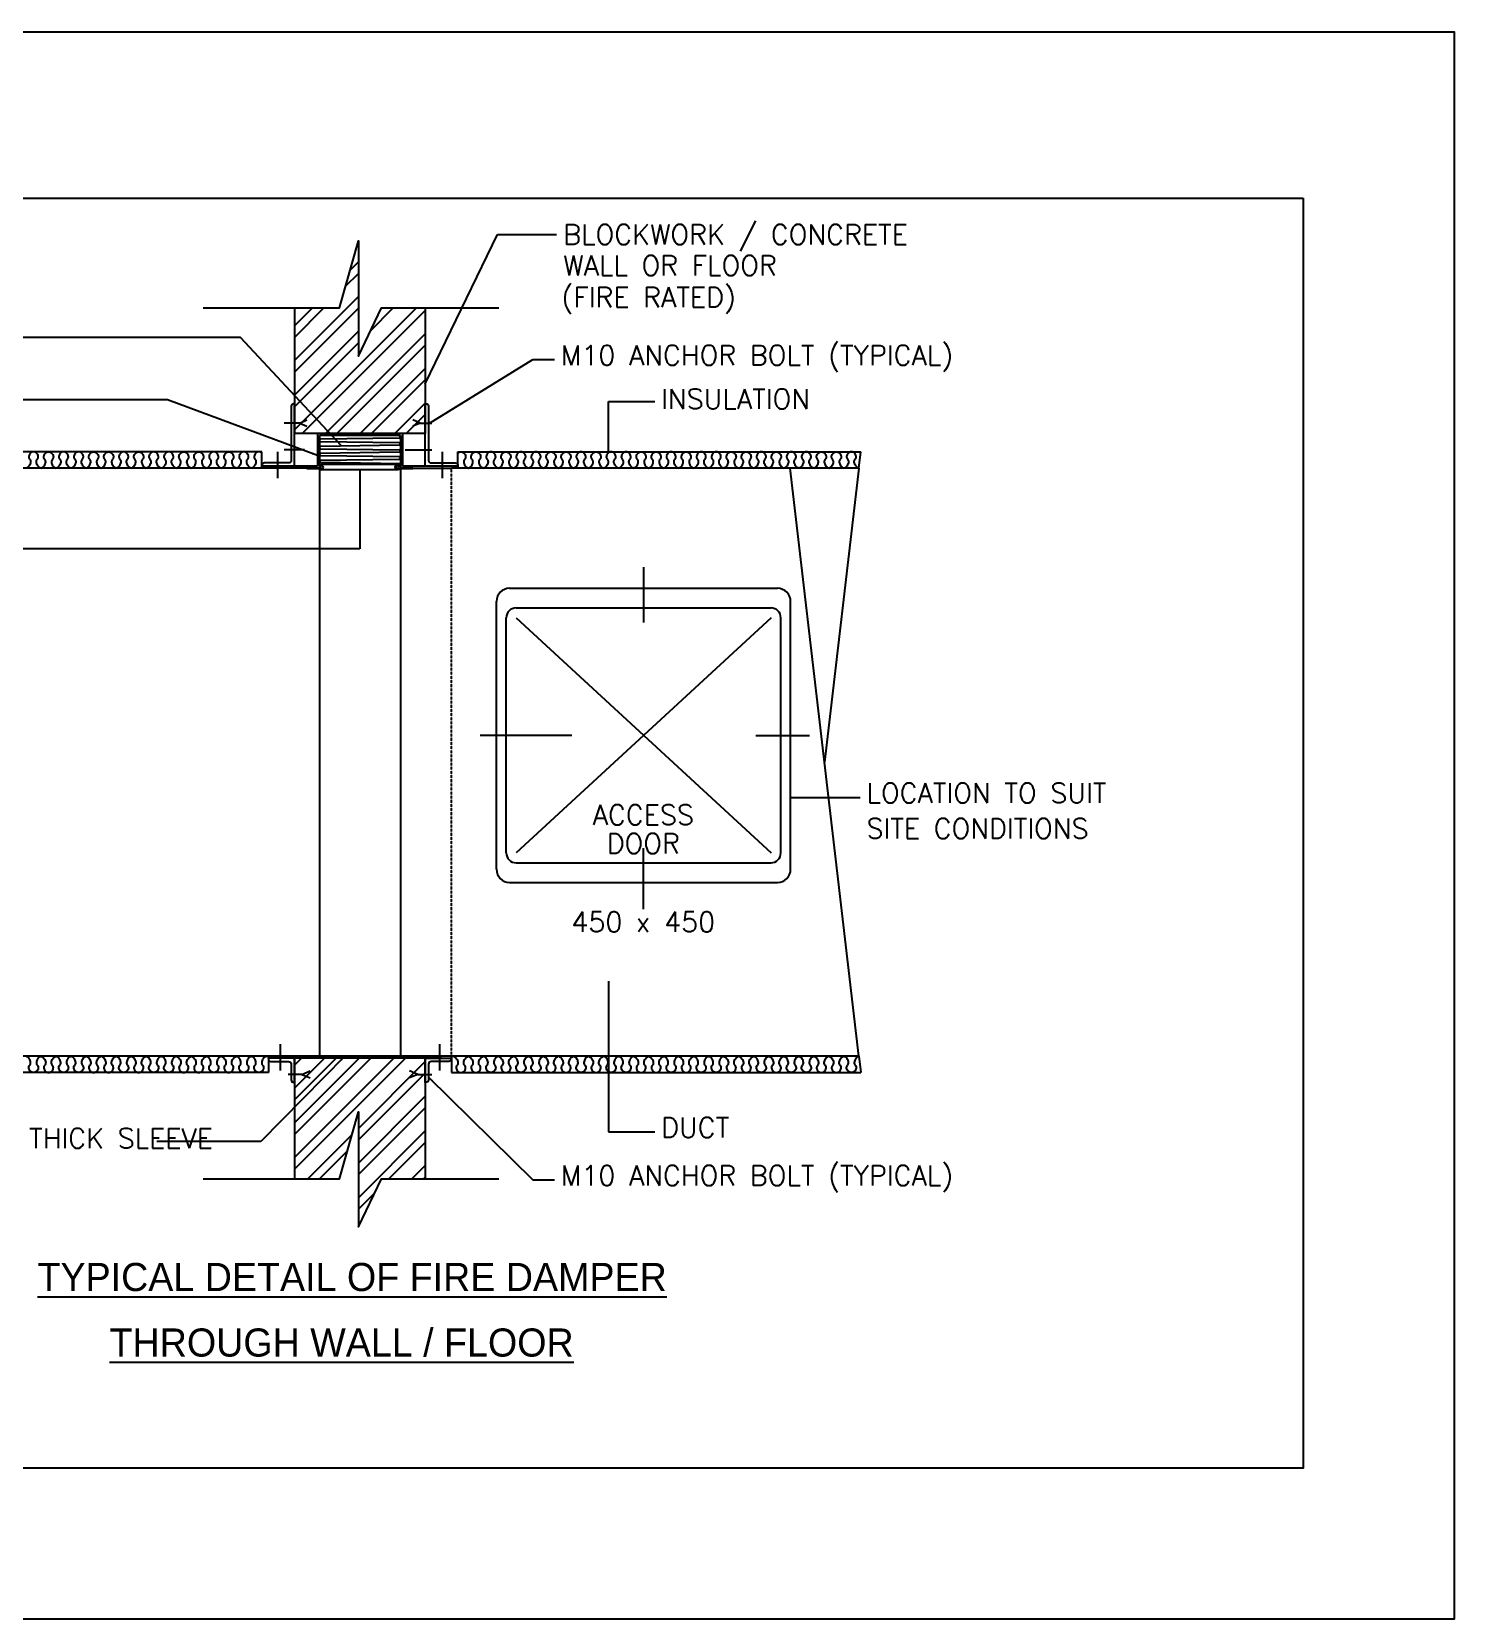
# Model space of a CAD drawing. Header units: millimetres. Extents: x -95178 to 274693, y -2232 to 263302.
# Drawn here: x 167732 to 174260, y 181203 to 188491 of the extents above; entities that cross this region are included whole.
import ezdxf
from ezdxf.enums import TextEntityAlignment as Align

# ---------------------------------------------------------------- set-up
doc = ezdxf.new("R2010")
doc.units = ezdxf.units.MM
doc.linetypes.add('HIDDEN', pattern=[0.375, 0.25, -0.125])
doc.layers.add('A4_BOUNDARY', color=6, linetype='Continuous', plot=False)
for name, color, linetype in [('AWALL', 9, 'Continuous'), ('BLOCK_BOUNDARY', 5, 'Continuous'), ('BW-SHEARWALL-TXT', 7, 'Continuous'), ('DUCT_S', 4, 'Continuous'), ('SUPPORTS', 252, 'Continuous'), ('TEXT', 255, 'Continuous')]:
    doc.layers.add(name, color=color, linetype=linetype)
doc.styles.add('ROMANS', font='romans.shx', dxfattribs={"width": 0.8})
doc.styles.get("Standard").update_dxf_attribs({"font": 'arial.ttf'})
doc.styles.add('UNIV', font='univ.shx')
doc.dimstyles.get("Standard").update_dxf_attribs({"dimtxt": 0.18, "dimasz": 0.18, "dimexe": 0.18, "dimexo": 0.0625, "dimgap": 0.09, "dimtad": 0, "dimtih": 1, "dimtoh": 1, "dimdec": 4, "dimzin": 0, "dimdsep": 46, "dimtxsty": 'Standard', "dimcen": 0.09, "dimadec": 0, "dimazin": 0, "dimtfac": 1, "dimtdec": 4, "dimtofl": 0, "dimtmove": 0, "dimatfit": 3, "dimfxl": 1, "dimtolj": 1, "dimtzin": 0, "dimarcsym": 0})
pattern_1 = [(45, (118958.49, 64294.5), (-79.54951, 79.54951), []), (45, (119011.53, 64294.5), (-79.54951, 79.54951), [])]

msp = doc.modelspace()

# ---------------------------------------------------------------- hatches: boundary and pattern name
at = {"layer": 'AWALL'}
h = msp.add_hatch(dxfattribs=at)
h.set_pattern_fill('ANSI32', color=8, scale=300, style=0)
h.set_pattern_definition(pattern_1)
h.paths.add_polyline_path([(169231.056, 187002.38), (169231.056, 187530.988), (169144.497, 187223.434), (168937.865, 187223.434), (168937.865, 186646.837), (169537.865, 186646.837), (169537.865, 186783.734), (169537.865, 187223.434), (169336.849, 187223.434)])
h = msp.add_hatch(dxfattribs=at)
h.set_pattern_fill('ANSI32', color=8, scale=300, style=0)
h.set_pattern_definition(pattern_1)
h.paths.add_polyline_path([(168937.865, 183225.239), (169144.497, 183225.239), (169231.056, 183532.792), (169231.056, 183004.184), (169336.849, 183225.239), (169537.865, 183225.239), (169537.865, 183778.837), (168937.865, 183778.837), (168937.865, 183667.837)])

# ---------------------------------------------------------------- linework, layer by layer
at = {"layer": 'A4_BOUNDARY'}
msp.add_lwpolyline([(163953.135, 188491.34), (174260.307, 188491.34), (174260.307, 181203.441), (163953.135, 181203.441)], close=True, dxfattribs=at)
at = {"layer": 'AWALL'}
for p, q in [((168937.865, 187223.434), (168937.865, 186646.837)), ((169537.865, 187223.434), (169537.865, 186646.837)), ((168937.865, 183787.837), (168937.865, 183225.239)), ((169537.865, 183787.837), (169537.865, 183225.239))]:
    msp.add_line(p, q, dxfattribs=at)
for points in [[(168519.352, 187223.434), (169144.497, 187223.434), (169231.056, 187530.988), (169231.056, 187002.38), (169336.849, 187223.434), (169875.436, 187223.434)], [(168519.352, 183225.239), (169144.497, 183225.239), (169231.056, 183532.792), (169231.056, 183004.184), (169336.849, 183225.239), (169875.436, 183225.239)]]:
    msp.add_lwpolyline(points, dxfattribs=at)
at = {"layer": 'BLOCK_BOUNDARY'}
msp.add_lwpolyline([(173566.221, 187727.846), (173566.221, 181897.527), (164647.221, 181897.527), (164647.221, 187727.846)], close=True, dxfattribs=at)
at = {"layer": 'DUCT_S', "color": 8}
for p, q in [((168787.865, 186562.837), (166938.799, 186562.837)), ((169687.865, 186562.837), (171536.931, 186562.837)), ((171528.157, 186487.837), (171536.931, 186562.837)), ((170539.733, 186033.77), (170539.733, 185779.656)), ((169924.733, 185936.205), (171154.733, 185936.205)), ((169864.733, 184646.205), (169864.733, 185876.205)), ((169954.733, 185846.205), (171124.733, 185846.205)), ((171214.733, 184646.205), (171214.733, 185876.205)), ((169909.733, 184721.205), (169909.733, 185801.205)), ((171124.733, 185801.205), (169954.733, 184721.205)), ((169954.733, 185801.205), (171124.733, 184721.205)), ((171169.733, 184721.205), (171169.733, 185801.205)), ((170211.201, 185261.205), (169789.681, 185261.205)), ((171055.765, 185261.205), (171300.68, 185261.205)), ((169954.733, 184676.205), (171124.733, 184676.205)), ((170539.733, 184462.715), (170539.733, 184742.754)), ((169924.733, 184586.205), (171154.733, 184586.205)), ((171528.157, 183787.837), (171536.931, 183712.837)), ((168787.865, 183712.837), (166938.799, 183712.837)), ((169687.865, 183712.837), (171536.931, 183712.837))]:
    msp.add_line(p, q, dxfattribs=at)
at = {"layer": 'DUCT_S'}
for p, q in [((168817.865, 186487.837), (166947.573, 186487.837)), ((171528.157, 186487.837), (169657.865, 186487.837)), ((171528.157, 183787.837), (171212.293, 186487.837)), ((171528.157, 186487.837), (171370.225, 185137.837)), ((168817.865, 183787.837), (166947.573, 183787.837)), ((171528.157, 183787.837), (169657.865, 183787.837))]:
    msp.add_line(p, q, dxfattribs=at)
at = {"layer": 'DUCT_S', "color": 8}
for points in [[(167774.785, 186487.837, -0.13616263), (167759.937, 186499.201, -0.1428481), (167753.595, 186515.891, -0.20829133), (167758.296, 186529.552, 0.23010575), (167762.066, 186542.2, 0.16368876), (167754.033, 186557.365, 0.19211191), (167740.318, 186562.837, 0.19211191), (167726.602, 186557.365, 0.16368876), (167718.569, 186542.2, 0.23010575), (167722.34, 186529.552, -0.20829133), (167727.04, 186515.891, -0.1428481), (167720.698, 186499.201, -0.13616263), (167705.851, 186487.837)], [(167774.785, 186487.837, 0.13616263), (167789.633, 186499.201, 0.1428481), (167795.974, 186515.891, 0.20829133), (167791.274, 186529.552, -0.23010575), (167787.504, 186542.2, -0.16368876), (167795.536, 186557.365, -0.19211191), (167809.252, 186562.837, -0.19211191), (167822.968, 186557.365, -0.16368876), (167831, 186542.2, -0.23010575), (167827.23, 186529.552, 0.20829133), (167822.53, 186515.891, 0.1428481), (167828.872, 186499.201, 0.13616263), (167843.719, 186487.837)], [(167912.653, 186487.837, -0.13616263), (167897.806, 186499.201, -0.1428481), (167891.464, 186515.891, -0.20829133), (167896.164, 186529.552, 0.23010575), (167899.935, 186542.2, 0.16368876), (167891.902, 186557.365, 0.19211191), (167878.186, 186562.837, 0.19211191), (167864.471, 186557.365, 0.16368876), (167856.438, 186542.2, 0.23010575), (167860.208, 186529.552, -0.20829133), (167864.909, 186515.891, -0.1428481), (167858.567, 186499.201, -0.13616263), (167843.719, 186487.837)], [(167981.588, 186487.837, -0.13616263), (167966.74, 186499.201, -0.1428481), (167960.398, 186515.891, -0.20829133), (167965.098, 186529.552, 0.23010575), (167968.869, 186542.2, 0.16368876), (167960.836, 186557.365, 0.19211191), (167947.121, 186562.837, 0.19211191), (167933.405, 186557.365, 0.16368876), (167925.372, 186542.2, 0.23010575), (167929.143, 186529.552, -0.20829133), (167933.843, 186515.891, -0.1428481), (167927.501, 186499.201, -0.13616263), (167912.653, 186487.837)], [(167981.588, 186487.837, 0.13616263), (167996.435, 186499.201, 0.1428481), (168002.777, 186515.891, 0.20829133), (167998.077, 186529.552, -0.23010575), (167994.306, 186542.2, -0.16368876), (168002.339, 186557.365, -0.19211191), (168016.055, 186562.837, -0.19211191), (168029.77, 186557.365, -0.16368876), (168037.803, 186542.2, -0.23010575), (168034.033, 186529.552, 0.20829133), (168029.333, 186515.891, 0.1428481), (168035.674, 186499.201, 0.13616263), (168050.522, 186487.837)], [(168050.522, 186487.837, 0.13616263), (168065.37, 186499.201, 0.1428481), (168071.712, 186515.891, 0.20829133), (168067.011, 186529.552, -0.23010575), (168063.241, 186542.2, -0.16368876), (168071.274, 186557.365, -0.19211191), (168084.989, 186562.837, -0.19211191), (168098.705, 186557.365, -0.16368876), (168106.738, 186542.2, -0.23010575), (168102.967, 186529.552, 0.20829133), (168098.267, 186515.891, 0.1428481), (168104.609, 186499.201, 0.13616263), (168119.456, 186487.837)], [(168188.391, 186487.837, -0.13616263), (168173.543, 186499.201, -0.1428481), (168167.201, 186515.891, -0.20829133), (168171.901, 186529.552, 0.23010575), (168175.672, 186542.2, 0.16368876), (168167.639, 186557.365, 0.19211191), (168153.924, 186562.837, 0.19211191), (168140.208, 186557.365, 0.16368876), (168132.175, 186542.2, 0.23010575), (168135.946, 186529.552, -0.20829133), (168140.646, 186515.891, -0.1428481), (168134.304, 186499.201, -0.13616263), (168119.456, 186487.837)], [(168188.391, 186487.837, 0.13616263), (168203.238, 186499.201, 0.1428481), (168209.58, 186515.891, 0.20829133), (168204.88, 186529.552, -0.23010575), (168201.109, 186542.2, -0.16368876), (168209.142, 186557.365, -0.19211191), (168222.858, 186562.837, -0.19211191), (168236.573, 186557.365, -0.16368876), (168244.606, 186542.2, -0.23010575), (168240.836, 186529.552, 0.20829133), (168236.135, 186515.891, 0.1428481), (168242.477, 186499.201, 0.13616263), (168257.325, 186487.837)], [(168326.259, 186487.837, -0.13616263), (168311.412, 186499.201, -0.1428481), (168305.07, 186515.891, -0.20829133), (168309.77, 186529.552, 0.23010575), (168313.541, 186542.2, 0.16368876), (168305.508, 186557.365, 0.19211191), (168291.792, 186562.837, 0.19211191), (168278.077, 186557.365, 0.16368876), (168270.044, 186542.2, 0.23010575), (168273.814, 186529.552, -0.20829133), (168278.514, 186515.891, -0.1428481), (168272.173, 186499.201, -0.13616263), (168257.325, 186487.837)], [(168395.194, 186487.837, -0.13616263), (168380.346, 186499.201, -0.1428481), (168374.004, 186515.891, -0.20829133), (168378.704, 186529.552, 0.23010575), (168382.475, 186542.2, 0.16368876), (168374.442, 186557.365, 0.19211191), (168360.726, 186562.837, 0.19211191), (168347.011, 186557.365, 0.16368876), (168338.978, 186542.2, 0.23010575), (168342.749, 186529.552, -0.20829133), (168347.449, 186515.891, -0.1428481), (168341.107, 186499.201, -0.13616263), (168326.259, 186487.837)], [(168395.194, 186487.837, 0.13616263), (168410.041, 186499.201, 0.1428481), (168416.383, 186515.891, 0.20829133), (168411.683, 186529.552, -0.23010575), (168407.912, 186542.2, -0.16368876), (168415.945, 186557.365, -0.19211191), (168429.661, 186562.837, -0.19211191), (168443.376, 186557.365, -0.16368876), (168451.409, 186542.2, -0.23010575), (168447.639, 186529.552, 0.20829133), (168442.938, 186515.891, 0.1428481), (168449.28, 186499.201, 0.13616263), (168464.128, 186487.837)], [(168464.128, 186487.837, 0.13616263), (168478.975, 186499.201, 0.1428481), (168485.317, 186515.891, 0.20829133), (168480.617, 186529.552, -0.23010575), (168476.847, 186542.2, -0.16368876), (168484.879, 186557.365, -0.19211191), (168498.595, 186562.837, -0.19211191), (168512.311, 186557.365, -0.16368876), (168520.343, 186542.2, -0.23010575), (168516.573, 186529.552, 0.20829133), (168511.873, 186515.891, 0.1428481), (168518.214, 186499.201, 0.13616263), (168533.062, 186487.837)], [(168601.996, 186487.837, -0.13616263), (168587.149, 186499.201, -0.1428481), (168580.807, 186515.891, -0.20829133), (168585.507, 186529.552, 0.23010575), (168589.278, 186542.2, 0.16368876), (168581.245, 186557.365, 0.19211191), (168567.529, 186562.837, 0.19211191), (168553.814, 186557.365, 0.16368876), (168545.781, 186542.2, 0.23010575), (168549.551, 186529.552, -0.20829133), (168554.252, 186515.891, -0.1428481), (168547.91, 186499.201, -0.13616263), (168533.062, 186487.837)], [(168601.996, 186487.837, 0.13616263), (168616.844, 186499.201, 0.1428481), (168623.186, 186515.891, 0.20829133), (168618.486, 186529.552, -0.23010575), (168614.715, 186542.2, -0.16368876), (168622.748, 186557.365, -0.19211191), (168636.464, 186562.837, -0.19211191), (168650.179, 186557.365, -0.16368876), (168658.212, 186542.2, -0.23010575), (168654.441, 186529.552, 0.20829133), (168649.741, 186515.891, 0.1428481), (168656.083, 186499.201, 0.13616263), (168670.931, 186487.837)], [(168739.865, 186487.837, -0.13616263), (168725.017, 186499.201, -0.1428481), (168718.676, 186515.891, -0.20829133), (168723.376, 186529.552, 0.23010575), (168727.146, 186542.2, 0.16368876), (168719.113, 186557.365, 0.19211191), (168705.398, 186562.837, 0.19211191), (168691.682, 186557.365, 0.16368876), (168683.649, 186542.2, 0.23010575), (168687.42, 186529.552, -0.20829133), (168692.12, 186515.891, -0.1428481), (168685.778, 186499.201, -0.13616263), (168670.931, 186487.837)], [(168787.865, 186557.537, 0.18885842), (168774.332, 186562.837, 0.19211191), (168760.617, 186557.365, 0.16368876), (168752.584, 186542.2, 0.23010575), (168756.354, 186529.552, -0.20829133), (168761.054, 186515.891, -0.1428481), (168754.713, 186499.201, -0.13616263), (168739.865, 186487.837)], [(169687.865, 186557.537, -0.18885842), (169701.398, 186562.837, -0.19211191), (169715.114, 186557.365, -0.16368876), (169723.147, 186542.2, -0.23010575), (169719.376, 186529.552, 0.20829133), (169714.676, 186515.891, 0.1428481), (169721.018, 186499.201, 0.13616263), (169735.865, 186487.837)], [(169735.865, 186487.837, 0.13616263), (169750.713, 186499.201, 0.1428481), (169757.055, 186515.891, 0.20829133), (169752.355, 186529.552, -0.23010575), (169748.584, 186542.2, -0.16368876), (169756.617, 186557.365, -0.19211191), (169770.332, 186562.837, -0.19211191), (169784.048, 186557.365, -0.16368876), (169792.081, 186542.2, -0.23010575), (169788.31, 186529.552, 0.20829133), (169783.61, 186515.891, 0.1428481), (169789.952, 186499.201, 0.13616263), (169804.8, 186487.837)], [(169873.734, 186487.837, -0.13616263), (169858.886, 186499.201, -0.1428481), (169852.544, 186515.891, -0.20829133), (169857.245, 186529.552, 0.23010575), (169861.015, 186542.2, 0.16368876), (169852.982, 186557.365, 0.19211191), (169839.267, 186562.837, 0.19211191), (169825.551, 186557.365, 0.16368876), (169817.518, 186542.2, 0.23010575), (169821.289, 186529.552, -0.20829133), (169825.989, 186515.891, -0.1428481), (169819.647, 186499.201, -0.13616263), (169804.8, 186487.837)], [(169873.734, 186487.837, 0.13616263), (169888.581, 186499.201, 0.1428481), (169894.923, 186515.891, 0.20829133), (169890.223, 186529.552, -0.23010575), (169886.453, 186542.2, -0.16368876), (169894.485, 186557.365, -0.19211191), (169908.201, 186562.837, -0.19211191), (169921.917, 186557.365, -0.16368876), (169929.949, 186542.2, -0.23010575), (169926.179, 186529.552, 0.20829133), (169921.479, 186515.891, 0.1428481), (169927.82, 186499.201, 0.13616263), (169942.668, 186487.837)], [(170011.602, 186487.837, -0.13616263), (169996.755, 186499.201, -0.1428481), (169990.413, 186515.891, -0.20829133), (169995.113, 186529.552, 0.23010575), (169998.884, 186542.2, 0.16368876), (169990.851, 186557.365, 0.19211191), (169977.135, 186562.837, 0.19211191), (169963.42, 186557.365, 0.16368876), (169955.387, 186542.2, 0.23010575), (169959.157, 186529.552, -0.20829133), (169963.858, 186515.891, -0.1428481), (169957.516, 186499.201, -0.13616263), (169942.668, 186487.837)], [(170080.537, 186487.837, -0.13616263), (170065.689, 186499.201, -0.1428481), (170059.347, 186515.891, -0.20829133), (170064.047, 186529.552, 0.23010575), (170067.818, 186542.2, 0.16368876), (170059.785, 186557.365, 0.19211191), (170046.07, 186562.837, 0.19211191), (170032.354, 186557.365, 0.16368876), (170024.321, 186542.2, 0.23010575), (170028.092, 186529.552, -0.20829133), (170032.792, 186515.891, -0.1428481), (170026.45, 186499.201, -0.13616263), (170011.602, 186487.837)], [(170080.537, 186487.837, 0.13616263), (170095.384, 186499.201, 0.1428481), (170101.726, 186515.891, 0.20829133), (170097.026, 186529.552, -0.23010575), (170093.255, 186542.2, -0.16368876), (170101.288, 186557.365, -0.19211191), (170115.004, 186562.837, -0.19211191), (170128.719, 186557.365, -0.16368876), (170136.752, 186542.2, -0.23010575), (170132.982, 186529.552, 0.20829133), (170128.282, 186515.891, 0.1428481), (170134.623, 186499.201, 0.13616263), (170149.471, 186487.837)], [(170149.471, 186487.837, 0.13616263), (170164.319, 186499.201, 0.1428481), (170170.66, 186515.891, 0.20829133), (170165.96, 186529.552, -0.23010575), (170162.19, 186542.2, -0.16368876), (170170.223, 186557.365, -0.19211191), (170183.938, 186562.837, -0.19211191), (170197.654, 186557.365, -0.16368876), (170205.687, 186542.2, -0.23010575), (170201.916, 186529.552, 0.20829133), (170197.216, 186515.891, 0.1428481), (170203.558, 186499.201, 0.13616263), (170218.405, 186487.837)], [(170287.34, 186487.837, -0.13616263), (170272.492, 186499.201, -0.1428481), (170266.15, 186515.891, -0.20829133), (170270.85, 186529.552, 0.23010575), (170274.621, 186542.2, 0.16368876), (170266.588, 186557.365, 0.19211191), (170252.872, 186562.837, 0.19211191), (170239.157, 186557.365, 0.16368876), (170231.124, 186542.2, 0.23010575), (170234.895, 186529.552, -0.20829133), (170239.595, 186515.891, -0.1428481), (170233.253, 186499.201, -0.13616263), (170218.405, 186487.837)], [(170287.34, 186487.837, 0.13616263), (170302.187, 186499.201, 0.1428481), (170308.529, 186515.891, 0.20829133), (170303.829, 186529.552, -0.23010575), (170300.058, 186542.2, -0.16368876), (170308.091, 186557.365, -0.19211191), (170321.807, 186562.837, -0.19211191), (170335.522, 186557.365, -0.16368876), (170343.555, 186542.2, -0.23010575), (170339.785, 186529.552, 0.20829133), (170335.084, 186515.891, 0.1428481), (170341.426, 186499.201, 0.13616263), (170356.274, 186487.837)], [(170425.208, 186487.837, -0.13616263), (170410.361, 186499.201, -0.1428481), (170404.019, 186515.891, -0.20829133), (170408.719, 186529.552, 0.23010575), (170412.489, 186542.2, 0.16368876), (170404.457, 186557.365, 0.19211191), (170390.741, 186562.837, 0.19211191), (170377.025, 186557.365, 0.16368876), (170368.993, 186542.2, 0.23010575), (170372.763, 186529.552, -0.20829133), (170377.463, 186515.891, -0.1428481), (170371.122, 186499.201, -0.13616263), (170356.274, 186487.837)], [(170494.142, 186487.837, -0.13616263), (170479.295, 186499.201, -0.1428481), (170472.953, 186515.891, -0.20829133), (170477.653, 186529.552, 0.23010575), (170481.424, 186542.2, 0.16368876), (170473.391, 186557.365, 0.19211191), (170459.675, 186562.837, 0.19211191), (170445.96, 186557.365, 0.16368876), (170437.927, 186542.2, 0.23010575), (170441.697, 186529.552, -0.20829133), (170446.398, 186515.891, -0.1428481), (170440.056, 186499.201, -0.13616263), (170425.208, 186487.837)], [(170494.142, 186487.837, 0.13616263), (170508.99, 186499.201, 0.1428481), (170515.332, 186515.891, 0.20829133), (170510.632, 186529.552, -0.23010575), (170506.861, 186542.2, -0.16368876), (170514.894, 186557.365, -0.19211191), (170528.61, 186562.837, -0.19211191), (170542.325, 186557.365, -0.16368876), (170550.358, 186542.2, -0.23010575), (170546.587, 186529.552, 0.20829133), (170541.887, 186515.891, 0.1428481), (170548.229, 186499.201, 0.13616263), (170563.077, 186487.837)], [(170563.077, 186487.837, 0.13616263), (170577.924, 186499.201, 0.1428481), (170584.266, 186515.891, 0.20829133), (170579.566, 186529.552, -0.23010575), (170575.795, 186542.2, -0.16368876), (170583.828, 186557.365, -0.19211191), (170597.544, 186562.837, -0.19211191), (170611.259, 186557.365, -0.16368876), (170619.292, 186542.2, -0.23010575), (170615.522, 186529.552, 0.20829133), (170610.822, 186515.891, 0.1428481), (170617.163, 186499.201, 0.13616263), (170632.011, 186487.837)], [(170700.945, 186487.837, -0.13616263), (170686.098, 186499.201, -0.1428481), (170679.756, 186515.891, -0.20829133), (170684.456, 186529.552, 0.23010575), (170688.227, 186542.2, 0.16368876), (170680.194, 186557.365, 0.19211191), (170666.478, 186562.837, 0.19211191), (170652.763, 186557.365, 0.16368876), (170644.73, 186542.2, 0.23010575), (170648.5, 186529.552, -0.20829133), (170653.2, 186515.891, -0.1428481), (170646.859, 186499.201, -0.13616263), (170632.011, 186487.837)], [(170700.945, 186487.837, 0.13616263), (170715.793, 186499.201, 0.1428481), (170722.135, 186515.891, 0.20829133), (170717.435, 186529.552, -0.23010575), (170713.664, 186542.2, -0.16368876), (170721.697, 186557.365, -0.19211191), (170735.412, 186562.837, -0.19211191), (170749.128, 186557.365, -0.16368876), (170757.161, 186542.2, -0.23010575), (170753.39, 186529.552, 0.20829133), (170748.69, 186515.891, 0.1428481), (170755.032, 186499.201, 0.13616263), (170769.88, 186487.837)], [(170838.814, 186487.837, -0.13616263), (170823.966, 186499.201, -0.1428481), (170817.624, 186515.891, -0.20829133), (170822.325, 186529.552, 0.23010575), (170826.095, 186542.2, 0.16368876), (170818.062, 186557.365, 0.19211191), (170804.347, 186562.837, 0.19211191), (170790.631, 186557.365, 0.16368876), (170782.598, 186542.2, 0.23010575), (170786.369, 186529.552, -0.20829133), (170791.069, 186515.891, -0.1428481), (170784.727, 186499.201, -0.13616263), (170769.88, 186487.837)], [(170907.748, 186487.837, -0.13616263), (170892.901, 186499.201, -0.1428481), (170886.559, 186515.891, -0.20829133), (170891.259, 186529.552, 0.23010575), (170895.029, 186542.2, 0.16368876), (170886.997, 186557.365, 0.19211191), (170873.281, 186562.837, 0.19211191), (170859.565, 186557.365, 0.16368876), (170851.533, 186542.2, 0.23010575), (170855.303, 186529.552, -0.20829133), (170860.003, 186515.891, -0.1428481), (170853.662, 186499.201, -0.13616263), (170838.814, 186487.837)], [(170907.748, 186487.837, 0.13616263), (170922.596, 186499.201, 0.1428481), (170928.938, 186515.891, 0.20829133), (170924.237, 186529.552, -0.23010575), (170920.467, 186542.2, -0.16368876), (170928.5, 186557.365, -0.19211191), (170942.215, 186562.837, -0.19211191), (170955.931, 186557.365, -0.16368876), (170963.964, 186542.2, -0.23010575), (170960.193, 186529.552, 0.20829133), (170955.493, 186515.891, 0.1428481), (170961.835, 186499.201, 0.13616263), (170976.682, 186487.837)], [(170976.682, 186487.837, 0.13616263), (170991.53, 186499.201, 0.1428481), (170997.872, 186515.891, 0.20829133), (170993.172, 186529.552, -0.23010575), (170989.401, 186542.2, -0.16368876), (170997.434, 186557.365, -0.19211191), (171011.15, 186562.837, -0.19211191), (171024.865, 186557.365, -0.16368876), (171032.898, 186542.2, -0.23010575), (171029.128, 186529.552, 0.20829133), (171024.427, 186515.891, 0.1428481), (171030.769, 186499.201, 0.13616263), (171045.617, 186487.837)], [(171114.551, 186487.837, -0.13616263), (171099.703, 186499.201, -0.1428481), (171093.362, 186515.891, -0.20829133), (171098.062, 186529.552, 0.23010575), (171101.832, 186542.2, 0.16368876), (171093.799, 186557.365, 0.19211191), (171080.084, 186562.837, 0.19211191), (171066.368, 186557.365, 0.16368876), (171058.336, 186542.2, 0.23010575), (171062.106, 186529.552, -0.20829133), (171066.806, 186515.891, -0.1428481), (171060.464, 186499.201, -0.13616263), (171045.617, 186487.837)], [(171114.551, 186487.837, 0.13616263), (171129.399, 186499.201, 0.1428481), (171135.741, 186515.891, 0.20829133), (171131.04, 186529.552, -0.23010575), (171127.27, 186542.2, -0.16368876), (171135.303, 186557.365, -0.19211191), (171149.018, 186562.837, -0.19211191), (171162.734, 186557.365, -0.16368876), (171170.767, 186542.2, -0.23010575), (171166.996, 186529.552, 0.20829133), (171162.296, 186515.891, 0.1428481), (171168.638, 186499.201, 0.13616263), (171183.485, 186487.837)], [(171252.42, 186487.837, -0.13616263), (171237.572, 186499.201, -0.1428481), (171231.23, 186515.891, -0.20829133), (171235.93, 186529.552, 0.23010575), (171239.701, 186542.2, 0.16368876), (171231.668, 186557.365, 0.19211191), (171217.953, 186562.837, 0.19211191), (171204.237, 186557.365, 0.16368876), (171196.204, 186542.2, 0.23010575), (171199.975, 186529.552, -0.20829133), (171204.675, 186515.891, -0.1428481), (171198.333, 186499.201, -0.13616263), (171183.485, 186487.837)], [(171321.354, 186487.837, -0.13616263), (171306.506, 186499.201, -0.1428481), (171300.164, 186515.891, -0.20829133), (171304.865, 186529.552, 0.23010575), (171308.635, 186542.2, 0.16368876), (171300.602, 186557.365, 0.19211191), (171286.887, 186562.837, 0.19211191), (171273.171, 186557.365, 0.16368876), (171265.138, 186542.2, 0.23010575), (171268.909, 186529.552, -0.20829133), (171273.609, 186515.891, -0.1428481), (171267.267, 186499.201, -0.13616263), (171252.42, 186487.837)], [(171321.354, 186487.837, 0.13616263), (171336.202, 186499.201, 0.1428481), (171342.543, 186515.891, 0.20829133), (171337.843, 186529.552, -0.23010575), (171334.073, 186542.2, -0.16368876), (171342.106, 186557.365, -0.19211191), (171355.821, 186562.837, -0.19211191), (171369.537, 186557.365, -0.16368876), (171377.57, 186542.2, -0.23010575), (171373.799, 186529.552, 0.20829133), (171369.099, 186515.891, 0.1428481), (171375.441, 186499.201, 0.13616263), (171390.288, 186487.837)], [(171390.288, 186487.837, 0.13616263), (171405.136, 186499.201, 0.1428481), (171411.478, 186515.891, 0.20829133), (171406.778, 186529.552, -0.23010575), (171403.007, 186542.2, -0.16368876), (171411.04, 186557.365, -0.19211191), (171424.755, 186562.837, -0.19211191), (171438.471, 186557.365, -0.16368876), (171446.504, 186542.2, -0.23010575), (171442.733, 186529.552, 0.20829133), (171438.033, 186515.891, 0.1428481), (171444.375, 186499.201, 0.13616263), (171459.223, 186487.837)], [(171528.157, 186487.837, -0.13616263), (171513.309, 186499.201, -0.1428481), (171506.967, 186515.891, -0.20829133), (171511.668, 186529.552, 0.23010575), (171515.438, 186542.2, 0.16368876), (171507.405, 186557.365, 0.19211191), (171493.69, 186562.837, 0.19211191), (171479.974, 186557.365, 0.16368876), (171471.941, 186542.2, 0.23010575), (171475.712, 186529.552, -0.20829133), (171480.412, 186515.891, -0.1428481), (171474.07, 186499.201, -0.13616263), (171459.223, 186487.837)], [(167774.785, 183787.837, 0.13616263), (167759.937, 183776.474, 0.1428481), (167753.595, 183759.784, 0.20829133), (167758.296, 183746.122, -0.23010575), (167762.066, 183733.475, -0.16368876), (167754.033, 183718.309, -0.19211191), (167740.318, 183712.837, -0.19211191), (167726.602, 183718.309, -0.16368876), (167718.569, 183733.475, -0.23010575), (167722.34, 183746.122, 0.20829133), (167727.04, 183759.784, 0.1428481), (167720.698, 183776.474, 0.13616263), (167705.851, 183787.837)], [(167774.785, 183787.837, -0.13616263), (167789.633, 183776.474, -0.1428481), (167795.974, 183759.784, -0.20829133), (167791.274, 183746.122, 0.23010575), (167787.504, 183733.475, 0.16368876), (167795.536, 183718.309, 0.19211191), (167809.252, 183712.837, 0.19211191), (167822.968, 183718.309, 0.16368876), (167831, 183733.475, 0.23010575), (167827.23, 183746.122, -0.20829133), (167822.53, 183759.784, -0.1428481), (167828.872, 183776.474, -0.13616263), (167843.719, 183787.837)], [(167912.653, 183787.837, 0.13616263), (167897.806, 183776.474, 0.1428481), (167891.464, 183759.784, 0.20829133), (167896.164, 183746.122, -0.23010575), (167899.935, 183733.475, -0.16368876), (167891.902, 183718.309, -0.19211191), (167878.186, 183712.837, -0.19211191), (167864.471, 183718.309, -0.16368876), (167856.438, 183733.475, -0.23010575), (167860.208, 183746.122, 0.20829133), (167864.909, 183759.784, 0.1428481), (167858.567, 183776.474, 0.13616263), (167843.719, 183787.837)], [(167981.588, 183787.837, 0.13616263), (167966.74, 183776.474, 0.1428481), (167960.398, 183759.784, 0.20829133), (167965.098, 183746.122, -0.23010575), (167968.869, 183733.475, -0.16368876), (167960.836, 183718.309, -0.19211191), (167947.121, 183712.837, -0.19211191), (167933.405, 183718.309, -0.16368876), (167925.372, 183733.475, -0.23010575), (167929.143, 183746.122, 0.20829133), (167933.843, 183759.784, 0.1428481), (167927.501, 183776.474, 0.13616263), (167912.653, 183787.837)], [(167981.588, 183787.837, -0.13616263), (167996.435, 183776.474, -0.1428481), (168002.777, 183759.784, -0.20829133), (167998.077, 183746.122, 0.23010575), (167994.306, 183733.475, 0.16368876), (168002.339, 183718.309, 0.19211191), (168016.055, 183712.837, 0.19211191), (168029.77, 183718.309, 0.16368876), (168037.803, 183733.475, 0.23010575), (168034.033, 183746.122, -0.20829133), (168029.333, 183759.784, -0.1428481), (168035.674, 183776.474, -0.13616263), (168050.522, 183787.837)], [(168050.522, 183787.837, -0.13616263), (168065.37, 183776.474, -0.1428481), (168071.712, 183759.784, -0.20829133), (168067.011, 183746.122, 0.23010575), (168063.241, 183733.475, 0.16368876), (168071.274, 183718.309, 0.19211191), (168084.989, 183712.837, 0.19211191), (168098.705, 183718.309, 0.16368876), (168106.738, 183733.475, 0.23010575), (168102.967, 183746.122, -0.20829133), (168098.267, 183759.784, -0.1428481), (168104.609, 183776.474, -0.13616263), (168119.456, 183787.837)], [(168188.391, 183787.837, 0.13616263), (168173.543, 183776.474, 0.1428481), (168167.201, 183759.784, 0.20829133), (168171.901, 183746.122, -0.23010575), (168175.672, 183733.475, -0.16368876), (168167.639, 183718.309, -0.19211191), (168153.924, 183712.837, -0.19211191), (168140.208, 183718.309, -0.16368876), (168132.175, 183733.475, -0.23010575), (168135.946, 183746.122, 0.20829133), (168140.646, 183759.784, 0.1428481), (168134.304, 183776.474, 0.13616263), (168119.456, 183787.837)], [(168188.391, 183787.837, -0.13616263), (168203.238, 183776.474, -0.1428481), (168209.58, 183759.784, -0.20829133), (168204.88, 183746.122, 0.23010575), (168201.109, 183733.475, 0.16368876), (168209.142, 183718.309, 0.19211191), (168222.858, 183712.837, 0.19211191), (168236.573, 183718.309, 0.16368876), (168244.606, 183733.475, 0.23010575), (168240.836, 183746.122, -0.20829133), (168236.135, 183759.784, -0.1428481), (168242.477, 183776.474, -0.13616263), (168257.325, 183787.837)], [(168326.259, 183787.837, 0.13616263), (168311.412, 183776.474, 0.1428481), (168305.07, 183759.784, 0.20829133), (168309.77, 183746.122, -0.23010575), (168313.541, 183733.475, -0.16368876), (168305.508, 183718.309, -0.19211191), (168291.792, 183712.837, -0.19211191), (168278.077, 183718.309, -0.16368876), (168270.044, 183733.475, -0.23010575), (168273.814, 183746.122, 0.20829133), (168278.514, 183759.784, 0.1428481), (168272.173, 183776.474, 0.13616263), (168257.325, 183787.837)], [(168395.194, 183787.837, 0.13616263), (168380.346, 183776.474, 0.1428481), (168374.004, 183759.784, 0.20829133), (168378.704, 183746.122, -0.23010575), (168382.475, 183733.475, -0.16368876), (168374.442, 183718.309, -0.19211191), (168360.726, 183712.837, -0.19211191), (168347.011, 183718.309, -0.16368876), (168338.978, 183733.475, -0.23010575), (168342.749, 183746.122, 0.20829133), (168347.449, 183759.784, 0.1428481), (168341.107, 183776.474, 0.13616263), (168326.259, 183787.837)], [(168395.194, 183787.837, -0.13616263), (168410.041, 183776.474, -0.1428481), (168416.383, 183759.784, -0.20829133), (168411.683, 183746.122, 0.23010575), (168407.912, 183733.475, 0.16368876), (168415.945, 183718.309, 0.19211191), (168429.661, 183712.837, 0.19211191), (168443.376, 183718.309, 0.16368876), (168451.409, 183733.475, 0.23010575), (168447.639, 183746.122, -0.20829133), (168442.938, 183759.784, -0.1428481), (168449.28, 183776.474, -0.13616263), (168464.128, 183787.837)], [(168464.128, 183787.837, -0.13616263), (168478.975, 183776.474, -0.1428481), (168485.317, 183759.784, -0.20829133), (168480.617, 183746.122, 0.23010575), (168476.847, 183733.475, 0.16368876), (168484.879, 183718.309, 0.19211191), (168498.595, 183712.837, 0.19211191), (168512.311, 183718.309, 0.16368876), (168520.343, 183733.475, 0.23010575), (168516.573, 183746.122, -0.20829133), (168511.873, 183759.784, -0.1428481), (168518.214, 183776.474, -0.13616263), (168533.062, 183787.837)], [(168601.996, 183787.837, 0.13616263), (168587.149, 183776.474, 0.1428481), (168580.807, 183759.784, 0.20829133), (168585.507, 183746.122, -0.23010575), (168589.278, 183733.475, -0.16368876), (168581.245, 183718.309, -0.19211191), (168567.529, 183712.837, -0.19211191), (168553.814, 183718.309, -0.16368876), (168545.781, 183733.475, -0.23010575), (168549.551, 183746.122, 0.20829133), (168554.252, 183759.784, 0.1428481), (168547.91, 183776.474, 0.13616263), (168533.062, 183787.837)], [(168601.996, 183787.837, -0.13616263), (168616.844, 183776.474, -0.1428481), (168623.186, 183759.784, -0.20829133), (168618.486, 183746.122, 0.23010575), (168614.715, 183733.475, 0.16368876), (168622.748, 183718.309, 0.19211191), (168636.464, 183712.837, 0.19211191), (168650.179, 183718.309, 0.16368876), (168658.212, 183733.475, 0.23010575), (168654.441, 183746.122, -0.20829133), (168649.741, 183759.784, -0.1428481), (168656.083, 183776.474, -0.13616263), (168670.931, 183787.837)], [(168739.865, 183787.837, 0.13616263), (168725.017, 183776.474, 0.1428481), (168718.676, 183759.784, 0.20829133), (168723.376, 183746.122, -0.23010575), (168727.146, 183733.475, -0.16368876), (168719.113, 183718.309, -0.19211191), (168705.398, 183712.837, -0.19211191), (168691.682, 183718.309, -0.16368876), (168683.649, 183733.475, -0.23010575), (168687.42, 183746.122, 0.20829133), (168692.12, 183759.784, 0.1428481), (168685.778, 183776.474, 0.13616263), (168670.931, 183787.837)], [(168808.799, 183787.837, 0.13616263), (168793.952, 183776.474, 0.1428481), (168787.61, 183759.784, 0.20829133), (168792.31, 183746.122, -0.23010575), (168796.081, 183733.475, -0.16368876), (168788.048, 183718.309, -0.19211191), (168774.332, 183712.837, -0.19211191), (168760.617, 183718.309, -0.16368876), (168752.584, 183733.475, -0.23010575), (168756.354, 183746.122, 0.20829133), (168761.054, 183759.784, 0.1428481), (168754.713, 183776.474, 0.13616263), (168739.865, 183787.837)], [(169666.931, 183787.837, -0.13616263), (169681.779, 183776.474, -0.1428481), (169688.12, 183759.784, -0.20829133), (169683.42, 183746.122, 0.23010575), (169679.65, 183733.475, 0.16368876), (169687.683, 183718.309, 0.19211191), (169701.398, 183712.837, 0.19211191), (169715.114, 183718.309, 0.16368876), (169723.147, 183733.475, 0.23010575), (169719.376, 183746.122, -0.20829133), (169714.676, 183759.784, -0.1428481), (169721.018, 183776.474, -0.13616263), (169735.865, 183787.837)], [(169735.865, 183787.837, -0.13616263), (169750.713, 183776.474, -0.1428481), (169757.055, 183759.784, -0.20829133), (169752.355, 183746.122, 0.23010575), (169748.584, 183733.475, 0.16368876), (169756.617, 183718.309, 0.19211191), (169770.332, 183712.837, 0.19211191), (169784.048, 183718.309, 0.16368876), (169792.081, 183733.475, 0.23010575), (169788.31, 183746.122, -0.20829133), (169783.61, 183759.784, -0.1428481), (169789.952, 183776.474, -0.13616263), (169804.8, 183787.837)], [(169873.734, 183787.837, 0.13616263), (169858.886, 183776.474, 0.1428481), (169852.544, 183759.784, 0.20829133), (169857.245, 183746.122, -0.23010575), (169861.015, 183733.475, -0.16368876), (169852.982, 183718.309, -0.19211191), (169839.267, 183712.837, -0.19211191), (169825.551, 183718.309, -0.16368876), (169817.518, 183733.475, -0.23010575), (169821.289, 183746.122, 0.20829133), (169825.989, 183759.784, 0.1428481), (169819.647, 183776.474, 0.13616263), (169804.8, 183787.837)], [(169873.734, 183787.837, -0.13616263), (169888.581, 183776.474, -0.1428481), (169894.923, 183759.784, -0.20829133), (169890.223, 183746.122, 0.23010575), (169886.453, 183733.475, 0.16368876), (169894.485, 183718.309, 0.19211191), (169908.201, 183712.837, 0.19211191), (169921.917, 183718.309, 0.16368876), (169929.949, 183733.475, 0.23010575), (169926.179, 183746.122, -0.20829133), (169921.479, 183759.784, -0.1428481), (169927.82, 183776.474, -0.13616263), (169942.668, 183787.837)], [(170011.602, 183787.837, 0.13616263), (169996.755, 183776.474, 0.1428481), (169990.413, 183759.784, 0.20829133), (169995.113, 183746.122, -0.23010575), (169998.884, 183733.475, -0.16368876), (169990.851, 183718.309, -0.19211191), (169977.135, 183712.837, -0.19211191), (169963.42, 183718.309, -0.16368876), (169955.387, 183733.475, -0.23010575), (169959.157, 183746.122, 0.20829133), (169963.858, 183759.784, 0.1428481), (169957.516, 183776.474, 0.13616263), (169942.668, 183787.837)], [(170080.537, 183787.837, 0.13616263), (170065.689, 183776.474, 0.1428481), (170059.347, 183759.784, 0.20829133), (170064.047, 183746.122, -0.23010575), (170067.818, 183733.475, -0.16368876), (170059.785, 183718.309, -0.19211191), (170046.07, 183712.837, -0.19211191), (170032.354, 183718.309, -0.16368876), (170024.321, 183733.475, -0.23010575), (170028.092, 183746.122, 0.20829133), (170032.792, 183759.784, 0.1428481), (170026.45, 183776.474, 0.13616263), (170011.602, 183787.837)], [(170080.537, 183787.837, -0.13616263), (170095.384, 183776.474, -0.1428481), (170101.726, 183759.784, -0.20829133), (170097.026, 183746.122, 0.23010575), (170093.255, 183733.475, 0.16368876), (170101.288, 183718.309, 0.19211191), (170115.004, 183712.837, 0.19211191), (170128.719, 183718.309, 0.16368876), (170136.752, 183733.475, 0.23010575), (170132.982, 183746.122, -0.20829133), (170128.282, 183759.784, -0.1428481), (170134.623, 183776.474, -0.13616263), (170149.471, 183787.837)], [(170149.471, 183787.837, -0.13616263), (170164.319, 183776.474, -0.1428481), (170170.66, 183759.784, -0.20829133), (170165.96, 183746.122, 0.23010575), (170162.19, 183733.475, 0.16368876), (170170.223, 183718.309, 0.19211191), (170183.938, 183712.837, 0.19211191), (170197.654, 183718.309, 0.16368876), (170205.687, 183733.475, 0.23010575), (170201.916, 183746.122, -0.20829133), (170197.216, 183759.784, -0.1428481), (170203.558, 183776.474, -0.13616263), (170218.405, 183787.837)], [(170287.34, 183787.837, 0.13616263), (170272.492, 183776.474, 0.1428481), (170266.15, 183759.784, 0.20829133), (170270.85, 183746.122, -0.23010575), (170274.621, 183733.475, -0.16368876), (170266.588, 183718.309, -0.19211191), (170252.872, 183712.837, -0.19211191), (170239.157, 183718.309, -0.16368876), (170231.124, 183733.475, -0.23010575), (170234.895, 183746.122, 0.20829133), (170239.595, 183759.784, 0.1428481), (170233.253, 183776.474, 0.13616263), (170218.405, 183787.837)], [(170287.34, 183787.837, -0.13616263), (170302.187, 183776.474, -0.1428481), (170308.529, 183759.784, -0.20829133), (170303.829, 183746.122, 0.23010575), (170300.058, 183733.475, 0.16368876), (170308.091, 183718.309, 0.19211191), (170321.807, 183712.837, 0.19211191), (170335.522, 183718.309, 0.16368876), (170343.555, 183733.475, 0.23010575), (170339.785, 183746.122, -0.20829133), (170335.084, 183759.784, -0.1428481), (170341.426, 183776.474, -0.13616263), (170356.274, 183787.837)], [(170425.208, 183787.837, 0.13616263), (170410.361, 183776.474, 0.1428481), (170404.019, 183759.784, 0.20829133), (170408.719, 183746.122, -0.23010575), (170412.489, 183733.475, -0.16368876), (170404.457, 183718.309, -0.19211191), (170390.741, 183712.837, -0.19211191), (170377.025, 183718.309, -0.16368876), (170368.993, 183733.475, -0.23010575), (170372.763, 183746.122, 0.20829133), (170377.463, 183759.784, 0.1428481), (170371.122, 183776.474, 0.13616263), (170356.274, 183787.837)], [(170494.142, 183787.837, 0.13616263), (170479.295, 183776.474, 0.1428481), (170472.953, 183759.784, 0.20829133), (170477.653, 183746.122, -0.23010575), (170481.424, 183733.475, -0.16368876), (170473.391, 183718.309, -0.19211191), (170459.675, 183712.837, -0.19211191), (170445.96, 183718.309, -0.16368876), (170437.927, 183733.475, -0.23010575), (170441.697, 183746.122, 0.20829133), (170446.398, 183759.784, 0.1428481), (170440.056, 183776.474, 0.13616263), (170425.208, 183787.837)], [(170494.142, 183787.837, -0.13616263), (170508.99, 183776.474, -0.1428481), (170515.332, 183759.784, -0.20829133), (170510.632, 183746.122, 0.23010575), (170506.861, 183733.475, 0.16368876), (170514.894, 183718.309, 0.19211191), (170528.61, 183712.837, 0.19211191), (170542.325, 183718.309, 0.16368876), (170550.358, 183733.475, 0.23010575), (170546.587, 183746.122, -0.20829133), (170541.887, 183759.784, -0.1428481), (170548.229, 183776.474, -0.13616263), (170563.077, 183787.837)], [(170563.077, 183787.837, -0.13616263), (170577.924, 183776.474, -0.1428481), (170584.266, 183759.784, -0.20829133), (170579.566, 183746.122, 0.23010575), (170575.795, 183733.475, 0.16368876), (170583.828, 183718.309, 0.19211191), (170597.544, 183712.837, 0.19211191), (170611.259, 183718.309, 0.16368876), (170619.292, 183733.475, 0.23010575), (170615.522, 183746.122, -0.20829133), (170610.822, 183759.784, -0.1428481), (170617.163, 183776.474, -0.13616263), (170632.011, 183787.837)], [(170700.945, 183787.837, 0.13616263), (170686.098, 183776.474, 0.1428481), (170679.756, 183759.784, 0.20829133), (170684.456, 183746.122, -0.23010575), (170688.227, 183733.475, -0.16368876), (170680.194, 183718.309, -0.19211191), (170666.478, 183712.837, -0.19211191), (170652.763, 183718.309, -0.16368876), (170644.73, 183733.475, -0.23010575), (170648.5, 183746.122, 0.20829133), (170653.2, 183759.784, 0.1428481), (170646.859, 183776.474, 0.13616263), (170632.011, 183787.837)], [(170700.945, 183787.837, -0.13616263), (170715.793, 183776.474, -0.1428481), (170722.135, 183759.784, -0.20829133), (170717.435, 183746.122, 0.23010575), (170713.664, 183733.475, 0.16368876), (170721.697, 183718.309, 0.19211191), (170735.412, 183712.837, 0.19211191), (170749.128, 183718.309, 0.16368876), (170757.161, 183733.475, 0.23010575), (170753.39, 183746.122, -0.20829133), (170748.69, 183759.784, -0.1428481), (170755.032, 183776.474, -0.13616263), (170769.88, 183787.837)], [(170838.814, 183787.837, 0.13616263), (170823.966, 183776.474, 0.1428481), (170817.624, 183759.784, 0.20829133), (170822.325, 183746.122, -0.23010575), (170826.095, 183733.475, -0.16368876), (170818.062, 183718.309, -0.19211191), (170804.347, 183712.837, -0.19211191), (170790.631, 183718.309, -0.16368876), (170782.598, 183733.475, -0.23010575), (170786.369, 183746.122, 0.20829133), (170791.069, 183759.784, 0.1428481), (170784.727, 183776.474, 0.13616263), (170769.88, 183787.837)], [(170907.748, 183787.837, 0.13616263), (170892.901, 183776.474, 0.1428481), (170886.559, 183759.784, 0.20829133), (170891.259, 183746.122, -0.23010575), (170895.029, 183733.475, -0.16368876), (170886.997, 183718.309, -0.19211191), (170873.281, 183712.837, -0.19211191), (170859.565, 183718.309, -0.16368876), (170851.533, 183733.475, -0.23010575), (170855.303, 183746.122, 0.20829133), (170860.003, 183759.784, 0.1428481), (170853.662, 183776.474, 0.13616263), (170838.814, 183787.837)], [(170907.748, 183787.837, -0.13616263), (170922.596, 183776.474, -0.1428481), (170928.938, 183759.784, -0.20829133), (170924.237, 183746.122, 0.23010575), (170920.467, 183733.475, 0.16368876), (170928.5, 183718.309, 0.19211191), (170942.215, 183712.837, 0.19211191), (170955.931, 183718.309, 0.16368876), (170963.964, 183733.475, 0.23010575), (170960.193, 183746.122, -0.20829133), (170955.493, 183759.784, -0.1428481), (170961.835, 183776.474, -0.13616263), (170976.682, 183787.837)], [(170976.682, 183787.837, -0.13616263), (170991.53, 183776.474, -0.1428481), (170997.872, 183759.784, -0.20829133), (170993.172, 183746.122, 0.23010575), (170989.401, 183733.475, 0.16368876), (170997.434, 183718.309, 0.19211191), (171011.15, 183712.837, 0.19211191), (171024.865, 183718.309, 0.16368876), (171032.898, 183733.475, 0.23010575), (171029.128, 183746.122, -0.20829133), (171024.427, 183759.784, -0.1428481), (171030.769, 183776.474, -0.13616263), (171045.617, 183787.837)], [(171114.551, 183787.837, 0.13616263), (171099.703, 183776.474, 0.1428481), (171093.362, 183759.784, 0.20829133), (171098.062, 183746.122, -0.23010575), (171101.832, 183733.475, -0.16368876), (171093.799, 183718.309, -0.19211191), (171080.084, 183712.837, -0.19211191), (171066.368, 183718.309, -0.16368876), (171058.336, 183733.475, -0.23010575), (171062.106, 183746.122, 0.20829133), (171066.806, 183759.784, 0.1428481), (171060.464, 183776.474, 0.13616263), (171045.617, 183787.837)], [(171114.551, 183787.837, -0.13616263), (171129.399, 183776.474, -0.1428481), (171135.741, 183759.784, -0.20829133), (171131.04, 183746.122, 0.23010575), (171127.27, 183733.475, 0.16368876), (171135.303, 183718.309, 0.19211191), (171149.018, 183712.837, 0.19211191), (171162.734, 183718.309, 0.16368876), (171170.767, 183733.475, 0.23010575), (171166.996, 183746.122, -0.20829133), (171162.296, 183759.784, -0.1428481), (171168.638, 183776.474, -0.13616263), (171183.485, 183787.837)], [(171252.42, 183787.837, 0.13616263), (171237.572, 183776.474, 0.1428481), (171231.23, 183759.784, 0.20829133), (171235.93, 183746.122, -0.23010575), (171239.701, 183733.475, -0.16368876), (171231.668, 183718.309, -0.19211191), (171217.953, 183712.837, -0.19211191), (171204.237, 183718.309, -0.16368876), (171196.204, 183733.475, -0.23010575), (171199.975, 183746.122, 0.20829133), (171204.675, 183759.784, 0.1428481), (171198.333, 183776.474, 0.13616263), (171183.485, 183787.837)], [(171321.354, 183787.837, 0.13616263), (171306.506, 183776.474, 0.1428481), (171300.164, 183759.784, 0.20829133), (171304.865, 183746.122, -0.23010575), (171308.635, 183733.475, -0.16368876), (171300.602, 183718.309, -0.19211191), (171286.887, 183712.837, -0.19211191), (171273.171, 183718.309, -0.16368876), (171265.138, 183733.475, -0.23010575), (171268.909, 183746.122, 0.20829133), (171273.609, 183759.784, 0.1428481), (171267.267, 183776.474, 0.13616263), (171252.42, 183787.837)], [(171321.354, 183787.837, -0.13616263), (171336.202, 183776.474, -0.1428481), (171342.543, 183759.784, -0.20829133), (171337.843, 183746.122, 0.23010575), (171334.073, 183733.475, 0.16368876), (171342.106, 183718.309, 0.19211191), (171355.821, 183712.837, 0.19211191), (171369.537, 183718.309, 0.16368876), (171377.57, 183733.475, 0.23010575), (171373.799, 183746.122, -0.20829133), (171369.099, 183759.784, -0.1428481), (171375.441, 183776.474, -0.13616263), (171390.288, 183787.837)], [(171390.288, 183787.837, -0.13616263), (171405.136, 183776.474, -0.1428481), (171411.478, 183759.784, -0.20829133), (171406.778, 183746.122, 0.23010575), (171403.007, 183733.475, 0.16368876), (171411.04, 183718.309, 0.19211191), (171424.755, 183712.837, 0.19211191), (171438.471, 183718.309, 0.16368876), (171446.504, 183733.475, 0.23010575), (171442.733, 183746.122, -0.20829133), (171438.033, 183759.784, -0.1428481), (171444.375, 183776.474, -0.13616263), (171459.223, 183787.837)], [(171528.157, 183787.837, 0.13616263), (171513.309, 183776.474, 0.1428481), (171506.967, 183759.784, 0.20829133), (171511.668, 183746.122, -0.23010575), (171515.438, 183733.475, -0.16368876), (171507.405, 183718.309, -0.19211191), (171493.69, 183712.837, -0.19211191), (171479.974, 183718.309, -0.16368876), (171471.941, 183733.475, -0.23010575), (171475.712, 183746.122, 0.20829133), (171480.412, 183759.784, 0.1428481), (171474.07, 183776.474, 0.13616263), (171459.223, 183787.837)]]:
    msp.add_lwpolyline(points, format="xyb", dxfattribs=at)
for centre, radius, start, end in [((169924.733, 185876.205), 60, 90, 180), ((171154.733, 185876.205), 60, 0, 90), ((169954.733, 185801.205), 45, 90, 180), ((171124.733, 185801.205), 45, 0, 90), ((169954.733, 184721.205), 45, 180, 270), ((171124.733, 184721.205), 45, 270, 0), ((169924.733, 184646.205), 60, 180, 270), ((171154.733, 184646.205), 60, 270, 0)]:
    msp.add_arc(centre, radius, start, end, dxfattribs=at)
at = {"layer": 'SUPPORTS'}
for p, q in [((168961.815, 186695.099), (168890.526, 186695.099)), ((169537.865, 186646.837), (168937.865, 186646.837)), ((168961.815, 186695.099), (168994.231, 186709.355)), ((168961.815, 186695.099), (168994.231, 186680.843)), ((169042.865, 186646.837), (169042.865, 186496.837)), ((169432.865, 186646.837), (169432.865, 186496.837)), ((169513.915, 186695.099), (169481.499, 186709.355)), ((169513.915, 186695.099), (169481.499, 186680.843)), ((169513.915, 186695.099), (169567.526, 186695.099)), ((168984.354, 186571.32), (168890.526, 186571.32)), ((169423.865, 186637.837), (169051.865, 186637.837)), ((169051.865, 186637.837), (169051.865, 183787.837)), ((169418.123, 186624.824), (169057.659, 186621.426)), ((169418.106, 186604.726), (169057.659, 186609.432)), ((169418.158, 186592.731), (169057.659, 186588.025)), ((169057.711, 186576.029), (169418.175, 186572.631)), ((169423.865, 186637.837), (169423.865, 183787.837)), ((169446.376, 186571.32), (169567.526, 186571.32)), ((168787.865, 186487.837), (168787.865, 186562.837)), ((168859.521, 186563.387), (168859.521, 186442.237)), ((169418.123, 186560.636), (169057.676, 186555.93)), ((169418.14, 186540.538), (169057.676, 186543.936)), ((169423.865, 186508.369), (169057.676, 186513.149)), ((169057.728, 186525.145), (169418.192, 186528.543)), ((169412.144, 186503.981), (169063.586, 186503.981)), ((169616.209, 186563.387), (169616.209, 186442.237)), ((169687.865, 186487.837), (169687.865, 186562.837)), ((169042.865, 186496.837), (168787.865, 186496.837)), ((168787.865, 186496.837), (168787.865, 186487.837)), ((169051.865, 186487.837), (168817.865, 186487.837)), ((168994.865, 186487.837), (168994.865, 186484.837)), ((169051.865, 186484.837), (168994.865, 186484.837)), ((169412.144, 186480.136), (169063.586, 186480.136)), ((169480.865, 186487.837), (169423.865, 186487.837)), ((169423.865, 186487.837), (169657.865, 186487.837)), ((169480.865, 186484.837), (169423.865, 186484.837)), ((169687.865, 186496.837), (169432.865, 186496.837)), ((169480.865, 186487.837), (169480.865, 186484.837)), ((169687.865, 186496.837), (169687.865, 186487.837)), ((168871.991, 183843.167), (168871.991, 183722.016)), ((169603.739, 183843.167), (169603.739, 183722.016)), ((168817.865, 183778.837), (168817.865, 183787.837)), ((168817.865, 183787.837), (168817.865, 183712.837)), ((169657.865, 183787.837), (168817.865, 183787.837)), ((169612.865, 183778.837), (168817.865, 183778.837)), ((169657.865, 183778.837), (169657.865, 183787.837)), ((169657.865, 183787.837), (169657.865, 183712.837)), ((168817.865, 183712.837), (166938.799, 183712.837)), ((168971.675, 183704.355), (168908.204, 183704.355)), ((168971.675, 183704.355), (169009.881, 183720.351)), ((168971.675, 183704.355), (169009.881, 183688.359)), ((169504.055, 183704.355), (169465.849, 183720.351)), ((169504.055, 183704.355), (169465.849, 183688.359)), ((169504.055, 183704.355), (169567.526, 183704.355)), ((169657.865, 183712.837), (171536.931, 183712.837))]:
    msp.add_line(p, q, dxfattribs=at)
at = {"layer": 'SUPPORTS', "linetype": 'HIDDEN'}
msp.add_line((169657.865, 183787.837), (169657.865, 186487.837), dxfattribs=at)
at = {"layer": 'SUPPORTS'}
for points in [[(168799.865, 186511.837, 0.41421356), (168787.865, 186499.837), (168787.865, 186496.837), (168937.865, 186496.837), (168937.865, 186783.734), (168934.865, 186783.734, 0.41421356), (168922.865, 186771.734), (168922.865, 186523.837, -0.41421356), (168910.865, 186511.837)], [(169675.865, 186511.837, -0.41421356), (169687.865, 186499.837), (169687.865, 186496.837), (169537.865, 186496.837), (169537.865, 186783.734), (169540.865, 186783.734, -0.41421356), (169552.865, 186771.734), (169552.865, 186523.837, 0.41421356), (169564.865, 186511.837)], [(168922.865, 183679.837, 0.41421356), (168934.865, 183667.837), (168937.865, 183667.837), (168937.865, 183778.837), (168817.865, 183778.837), (168817.865, 183775.837, 0.41421356), (168829.865, 183763.837), (168910.865, 183763.837, -0.41421356), (168922.865, 183751.837)], [(169552.865, 183679.837, -0.41421356), (169540.865, 183667.837), (169537.865, 183667.837), (169537.865, 183778.837), (169657.865, 183778.837), (169657.865, 183775.837, -0.41421356), (169645.865, 183763.837), (169564.865, 183763.837, 0.41421356), (169552.865, 183751.837)]]:
    msp.add_lwpolyline(points, format="xyb", close=True, dxfattribs=at)
msp.add_lwpolyline([(169418.123, 186624.824, 0.97318265), (169418.07, 186636.819, 0.97318265)], format="xyb", dxfattribs=at)
for centre, radius in [((169063.586, 186492.058), 5.923), ((169411.943, 186492.058), 11.923), ((169412.144, 186492.058), 5.923)]:
    msp.add_circle(centre, radius, dxfattribs=at)
for centre, radius, start, end in [((169057.848, 186615.429), 6, 91.3062774, 268.1916621), ((169057.848, 186582.028), 6, 91.8083379, 268.6937226), ((169417.969, 186598.728), 6, 271.8083379, 88.6937226), ((169417.986, 186566.634), 6, 271.3062774, 88.1916621), ((169057.865, 186549.933), 6, 91.8083379, 268.6937226), ((169057.865, 186519.146), 6, 91.3062774, 268.1916621), ((169063.788, 186492.058), 11.923, 90, 270), ((169418.003, 186534.54), 6, 271.8083379, 88.6937226)]:
    msp.add_arc(centre, radius, start, end, dxfattribs=at)

# ---------------------------------------------------------------- texts
at = {"layer": 'BW-SHEARWALL-TXT', "style": 'UNIV'}
for s, p in [('%%UTYPICAL DETAIL OF FIRE DAMPER', (169202.375, 182774.727)), ('%%UTHROUGH WALL / FLOOR', (169154.198, 182476.369))]:
    msp.add_text(s, height=129.13246, dxfattribs=at).set_placement(p, align=Align.MIDDLE)
at = {"layer": 'TEXT', "linetype": 'Continuous', "style": 'ROMANS'}
for s, p in [('BLOCKWORK / CONCRETE', (170171.136, 187515.032)), ('WALL OR FLOOR', (170171.136, 187372.908)), ('(FIRE RATED)', (170162.686, 187227.111)), ('M10 ANCHOR BOLT (TYPICAL)', (170160.542, 186960.603)), ('INSULATION', (170620.379, 186760.025)), ('LOCATION TO SUIT', (171562.851, 184950.948)), ('SITE CONDITIONS', (171562.851, 184787.949)), ('3mm THICK SLEEVE', (167344.908, 183365.83)), ('DUCT', (170620.379, 183415.431)), ('M10 ANCHOR BOLT (TYPICAL)', (170160.542, 183194.733))]:
    msp.add_text(s, height=91.125, dxfattribs=at).set_placement(p)
for s, p in [('ACCESS', (170538.555, 184896.15)), ('DOOR', (170538.555, 184765.044)), ('450 x 450', (170538.555, 184404.731))]:
    msp.add_text(s, height=91.125, dxfattribs=at).set_placement(p, align=Align.MIDDLE)

# ---------------------------------------------------------------- leaders
at = {"layer": 'SUPPORTS', "color": 11}
for points in [[(169553.172, 186692.123), (170032.242, 186986.135), (170131.789, 186986.135)], [(169553.172, 183692.789), (170032.242, 183220.265), (170131.789, 183220.265)]]:
    msp.add_leader(points, dimstyle='Standard', override={"dimscale": 10, "dimtxt": 2, "dimasz": 2.5, "dimexe": 1, "dimexo": 1, "dimgap": 1, "dimtad": 1, "dimtih": 0, "dimtoh": 0, "dimdec": 0, "dimtxsty": 'ROMANS', "dimcen": -1, "dimdle": 1, "dimclrd": 11, "dimclre": 11, "dimclrt": 256, "dimtdec": 0, "dimtix": 1, "dimtofl": 1, "dimtvp": 1.8, "dimtzin": 1}, dxfattribs=at)
at = {"layer": 'TEXT'}
for points in [[(169537.865, 186874.36), (169869.038, 187560.381), (170140.776, 187560.381)], [(169152.508, 186591.263), (168690.401, 187087.848), (166440.008, 187087.848)], [(169042.865, 186545.653), (168355.011, 186801.284), (166684.138, 186801.284)], [(170379.266, 186562.837), (170379.266, 186794.493), (170591.626, 186794.493)], [(169237.865, 186480.136), (169237.865, 186117.664), (166172.663, 186117.664)], [(171214.733, 184976.48), (171534.098, 184976.48)], [(170379.266, 184132.547), (170379.266, 183440.963), (170591.626, 183440.963)], [(169169.243, 183787.837), (168783.364, 183396.405), (168306.684, 183396.405)]]:
    msp.add_leader(points, dimstyle='Standard', override={"dimscale": 10, "dimtxt": 2, "dimasz": 2.5, "dimexe": 1, "dimexo": 1, "dimgap": 1, "dimtad": 1, "dimtih": 0, "dimtoh": 0, "dimdec": 0, "dimtxsty": 'ROMANS', "dimcen": -1, "dimdle": 1, "dimclrd": 11, "dimclre": 11, "dimclrt": 256, "dimtdec": 0, "dimtix": 1, "dimtofl": 1, "dimtvp": 1.8, "dimtzin": 1}, dxfattribs=at)

doc.saveas('drawing.dxf')
